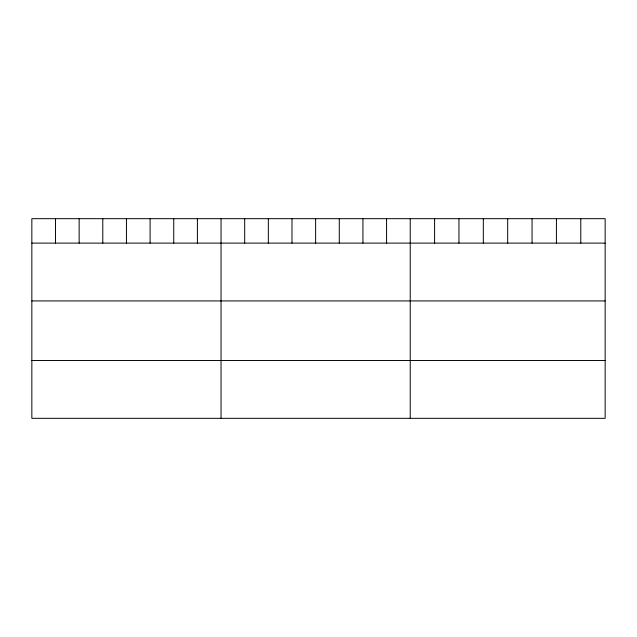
<?xml version="1.0" encoding="UTF-8"?>
<svg xmlns="http://www.w3.org/2000/svg" width="637" height="637" viewBox="0 0 637 637"><rect width="100%" height="100%" fill="white"/><g stroke="black" fill="none" stroke-linecap="round" stroke-linejoin="round"><path stroke-width="0.96" d="M605.15 243.111L605.15 418.326L31.85 418.326L31.85 218.674L605.15 218.674L605.15 243.111L31.85 243.111M31.85 300.927L605.15 300.927M31.85 360.502L605.15 360.502M580.785 218.674L580.785 243.111M556.419 218.674L556.419 243.111M532.054 218.674L532.054 243.111M507.689 218.674L507.689 243.111M483.324 218.674L483.324 243.111M458.959 218.674L458.959 243.111M434.593 218.674L434.593 243.111M410.228 218.674L410.228 418.326M386.579 218.674L386.579 243.111M362.931 218.674L362.931 243.111M339.282 218.674L339.282 243.111M315.633 218.674L315.633 243.111M291.985 218.674L291.985 243.111M268.336 218.674L268.336 243.111M244.688 218.674L244.688 243.111M221.039 218.674L221.039 418.326M197.39 218.674L197.39 243.111M173.742 218.674L173.742 243.111M150.093 218.674L150.093 243.111M126.445 218.674L126.445 243.111M102.796 218.674L102.796 243.111M79.147 218.674L79.147 243.111M55.499 218.674L55.499 243.111"/></g></svg>
